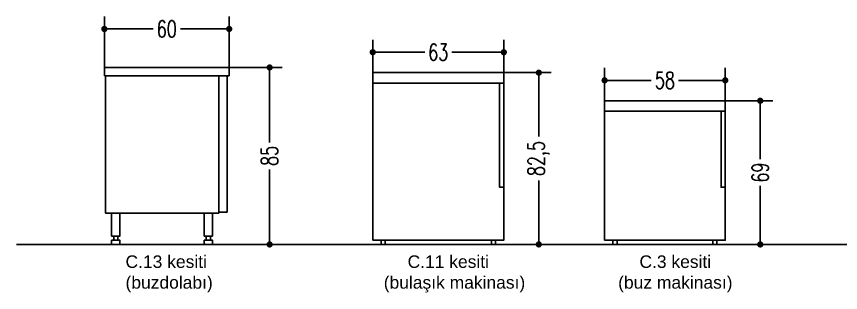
# Model space of a CAD drawing. Extents: x 58467 to 79089, y -33726 to -17391.
# Drawn here: x 69106.8 to 69502.9, y -17865.1 to -17732.6 of the extents above; entities that cross this region are included whole.
import ezdxf

# ---------------------------------------------------------------- set-up
doc = ezdxf.new("R2010")
doc.units = 0
doc.header["$LTSCALE"] = 100
doc.layers.add('BA_text_material', color=12, linetype='Continuous')
doc.styles.add('antet', font='arial.ttf')
doc.styles.add('dim', font='simplex.shx', dxfattribs={"width": 0.7})
doc.dimstyles.new('1_100', dxfattribs={"dimtxt": 8, "dimasz": 3, "dimexe": 6, "dimexo": 0, "dimgap": 2, "dimtad": 0, "dimdec": 1, "dimzin": 11, "dimtxsty": 'dim', "dimblk": 'DOT', "dimcen": 0, "dimdle": 1.25, "dimclrt": 256, "dimadec": 0, "dimazin": 0, "dimtfac": 1.25, "dimtdec": 1, "dimtix": 1, "dimtofl": 0, "dimtmove": 1, "dimatfit": 3, "dimldrblk": 'DOT', "dimfxl": 20, "dimfxlon": 1, "dimtolj": 1, "dimtzin": 0, "dimarcsym": 0})

# ---------------------------------------------------------------- blocks, each defined once
blk = doc.blocks.new('_Dot')
at = {"color": 0, "linetype": 'ByBlock', "lineweight": -2}
blk.add_line((-0.5, 0), (-1, 0), dxfattribs=at)
at = {"color": 0, "linetype": 'ByBlock', "const_width": 0.5}
blk.add_lwpolyline([(-0.25, 0, 1), (0.25, 0, 1)], format="xyb", close=True, dxfattribs=at)
blk = doc.blocks.new('*D179')
at = {"color": 0, "linetype": 'Continuous', "lineweight": -2, "transparency": 16777216}
for p, q in [((69209.04, -17757.06), (69234.49, -17757.06)), ((69228.49, -17760.06), (69228.49, -17793.03)), ((69228.49, -17839.06), (69228.49, -17806.1)), ((69209.04, -17842.06), (69234.49, -17842.06))]:
    blk.add_line(p, q, dxfattribs=at)
at = {"layer": 'DEFPOINTS', "color": 0, "transparency": 16777216}
for p in [(69209.04, -17757.06), (69209.04, -17842.06), (69228.49, -17842.06)]:
    blk.add_point(p, dxfattribs=at)
at = {"color": 0, "lineweight": -2, "transparency": 16777216, "xscale": 3, "yscale": 3, "zscale": 3}
for p, rotation in [((69228.49, -17757.06), 90), ((69228.49, -17842.06), 270)]:
    blk.add_blockref('_Dot', p, dxfattribs=dict(at, rotation=rotation))
at = {"transparency": 16777216, "insert": (69228.49, -17799.56), "char_height": 8, "attachment_point": 5, "rotation": 90, "style": 'dim'}
blk.add_mtext('\\A1;85', dxfattribs=at)
blk = doc.blocks.new('*D180')
at = {"color": 0, "linetype": 'Continuous', "lineweight": -2, "transparency": 16777216}
for p, q in [((69149.04, -17757.06), (69149.04, -17732.59)), ((69209.04, -17757.06), (69209.04, -17732.59)), ((69152.04, -17738.59), (69172.5, -17738.59)), ((69206.04, -17738.59), (69185.57, -17738.59))]:
    blk.add_line(p, q, dxfattribs=at)
at = {"layer": 'DEFPOINTS', "color": 0, "transparency": 16777216}
for p in [(69149.04, -17738.59), (69149.04, -17757.06), (69209.04, -17757.06)]:
    blk.add_point(p, dxfattribs=at)
at = {"color": 0, "lineweight": -2, "transparency": 16777216, "xscale": 3, "yscale": 3, "zscale": 3, "rotation": 180}
blk.add_blockref('_Dot', (69149.04, -17738.59), dxfattribs=at)
at = {"color": 0, "lineweight": -2, "transparency": 16777216, "xscale": 3, "yscale": 3, "zscale": 3}
blk.add_blockref('_Dot', (69209.04, -17738.59), dxfattribs=at)
at = {"transparency": 16777216, "insert": (69179.04, -17738.59), "char_height": 8, "attachment_point": 5, "style": 'dim'}
blk.add_mtext('\\A1;60', dxfattribs=at)
blk = doc.blocks.new('*D181')
at = {"color": 0, "lineweight": -2, "transparency": 16777216}
for p, q in [((69278.04, -17759.56), (69278.04, -17743.76)), ((69341.04, -17759.56), (69341.04, -17743.76)), ((69281.04, -17749.76), (69303, -17749.76)), ((69338.04, -17749.76), (69316.07, -17749.76))]:
    blk.add_line(p, q, dxfattribs=at)
at = {"layer": 'DEFPOINTS', "color": 0, "transparency": 16777216}
for p in [(69341.04, -17749.76), (69278.04, -17759.56), (69341.04, -17759.56)]:
    blk.add_point(p, dxfattribs=at)
at = {"color": 0, "lineweight": -2, "transparency": 16777216, "xscale": 3, "yscale": 3, "zscale": 3, "rotation": 180}
blk.add_blockref('_Dot', (69278.04, -17749.76), dxfattribs=at)
at = {"color": 0, "lineweight": -2, "transparency": 16777216, "xscale": 3, "yscale": 3, "zscale": 3}
blk.add_blockref('_Dot', (69341.04, -17749.76), dxfattribs=at)
at = {"transparency": 16777216, "insert": (69309.54, -17749.76), "char_height": 8, "attachment_point": 5, "style": 'dim'}
blk.add_mtext('\\A1;63', dxfattribs=at)
blk = doc.blocks.new('*D182')
at = {"color": 0, "lineweight": -2, "transparency": 16777216}
for p, q in [((69340.04, -17759.56), (69363.85, -17759.56)), ((69357.85, -17762.56), (69357.85, -17790.28)), ((69357.85, -17839.06), (69357.85, -17811.35)), ((69337.85, -17842.06), (69363.85, -17842.06))]:
    blk.add_line(p, q, dxfattribs=at)
at = {"layer": 'DEFPOINTS', "color": 0, "transparency": 16777216}
for p in [(69340.04, -17759.56), (69337.04, -17842.06), (69357.85, -17842.06)]:
    blk.add_point(p, dxfattribs=at)
at = {"color": 0, "lineweight": -2, "transparency": 16777216, "xscale": 3, "yscale": 3, "zscale": 3}
for p, rotation in [((69357.85, -17759.56), 90), ((69357.85, -17842.06), 270)]:
    blk.add_blockref('_Dot', p, dxfattribs=dict(at, rotation=rotation))
at = {"transparency": 16777216, "insert": (69357.85, -17800.81), "char_height": 8, "attachment_point": 5, "rotation": 90, "style": 'dim'}
blk.add_mtext('\\A1;82,5', dxfattribs=at)
blk = doc.blocks.new('*D184')
at = {"color": 0, "lineweight": -2, "transparency": 16777216}
for p, q in [((69389.48, -17773.06), (69389.48, -17757.26)), ((69447.48, -17773.06), (69447.48, -17757.26)), ((69392.48, -17763.26), (69411.94, -17763.26)), ((69444.48, -17763.26), (69425.01, -17763.26))]:
    blk.add_line(p, q, dxfattribs=at)
at = {"layer": 'DEFPOINTS', "color": 0, "transparency": 16777216}
for p in [(69447.48, -17763.26), (69389.48, -17773.06), (69447.48, -17773.06)]:
    blk.add_point(p, dxfattribs=at)
at = {"color": 0, "lineweight": -2, "transparency": 16777216, "xscale": 3, "yscale": 3, "zscale": 3, "rotation": 180}
blk.add_blockref('_Dot', (69389.48, -17763.26), dxfattribs=at)
at = {"color": 0, "lineweight": -2, "transparency": 16777216, "xscale": 3, "yscale": 3, "zscale": 3}
blk.add_blockref('_Dot', (69447.48, -17763.26), dxfattribs=at)
at = {"transparency": 16777216, "insert": (69418.48, -17763.26), "char_height": 8, "attachment_point": 5, "style": 'dim'}
blk.add_mtext('\\A1;58', dxfattribs=at)
blk = doc.blocks.new('*D185')
at = {"color": 0, "lineweight": -2, "transparency": 16777216}
for p, q in [((69446.48, -17773.06), (69470.29, -17773.06)), ((69464.29, -17776.06), (69464.29, -17801.16)), ((69464.29, -17839.06), (69464.29, -17813.96)), ((69444.29, -17842.06), (69470.29, -17842.06))]:
    blk.add_line(p, q, dxfattribs=at)
at = {"layer": 'DEFPOINTS', "color": 0, "transparency": 16777216}
for p in [(69446.48, -17773.06), (69443.48, -17842.06), (69464.29, -17842.06)]:
    blk.add_point(p, dxfattribs=at)
at = {"color": 0, "lineweight": -2, "transparency": 16777216, "xscale": 3, "yscale": 3, "zscale": 3}
for p, rotation in [((69464.29, -17773.06), 90), ((69464.29, -17842.06), 270)]:
    blk.add_blockref('_Dot', p, dxfattribs=dict(at, rotation=rotation))
at = {"transparency": 16777216, "insert": (69464.29, -17807.56), "char_height": 8, "attachment_point": 5, "rotation": 90, "style": 'dim'}
blk.add_mtext('\\A1;69', dxfattribs=at)

msp = doc.modelspace()

# ---------------------------------------------------------------- linework, layer by layer
for p, q in [((69149.04, -17757.06), (69149.04, -17761.06)), ((69149.04, -17757.06), (69209.04, -17757.06)), ((69209.04, -17757.06), (69209.04, -17761.06)), ((69149.04, -17761.06), (69209.04, -17761.06)), ((69149.54, -17827.06), (69149.54, -17761.06)), ((69204.04, -17761.06), (69204.04, -17827.06)), ((69149.54, -17827.06), (69204.04, -17827.06)), ((69106.81, -17842.06), (69540.57, -17842.06))]:
    msp.add_line(p, q)
for points in [[(69208.04, -17761.06), (69204.04, -17761.06), (69204.04, -17826.56), (69208.04, -17826.56)], [(69278.04, -17840.06), (69341.04, -17840.06), (69341.04, -17759.56), (69278.04, -17759.56)], [(69341.04, -17759.56), (69278.04, -17759.56), (69278.04, -17764.56), (69341.04, -17764.56)], [(69341.04, -17764.56), (69339.04, -17764.56), (69339.04, -17814.56), (69341.04, -17814.56)], [(69389.48, -17840.06), (69447.48, -17840.06), (69447.48, -17773.06), (69389.48, -17773.06)], [(69447.48, -17773.06), (69389.48, -17773.06), (69389.48, -17778.06), (69447.48, -17778.06)], [(69447.48, -17778.06), (69445.48, -17778.06), (69445.48, -17814.56), (69447.48, -17814.56)], [(69152.54, -17838.06), (69156.54, -17838.06), (69156.54, -17827.06), (69152.54, -17827.06)], [(69201.04, -17838.06), (69197.04, -17838.06), (69197.04, -17827.06), (69201.04, -17827.06)], [(69155.54, -17838.06), (69153.54, -17838.06), (69153.54, -17840.06), (69155.54, -17840.06)], [(69198.04, -17838.06), (69200.04, -17838.06), (69200.04, -17840.06), (69198.04, -17840.06)], [(69152.54, -17842.06), (69156.54, -17842.06), (69156.54, -17840.06), (69152.54, -17840.06)], [(69201.04, -17842.06), (69197.04, -17842.06), (69197.04, -17840.06), (69201.04, -17840.06)], [(69282.04, -17840.06), (69284.04, -17840.06), (69284.04, -17842.06), (69282.04, -17842.06)], [(69337.04, -17840.06), (69335.04, -17840.06), (69335.04, -17842.06), (69337.04, -17842.06)], [(69393.48, -17840.06), (69395.48, -17840.06), (69395.48, -17842.06), (69393.48, -17842.06)], [(69443.48, -17840.06), (69441.48, -17840.06), (69441.48, -17842.06), (69443.48, -17842.06)]]:
    msp.add_lwpolyline(points, close=True)

# ---------------------------------------------------------------- texts
at = {"layer": 'BA_text_material', "color": 7, "style": 'antet'}
for s, p in [('C.13 kesiti', (69159.22, -17853.33)), ('C.11 kesiti', (69294.79, -17853.33)), ('C.3 kesiti', (69406.23, -17853.33)), ('(buzdolabı)', (69159.22, -17863.3)), ('(bulaşık makinası)', (69283.33, -17863.3)), ('(buz makinası)', (69396, -17863.3))]:
    msp.add_text(s, height=6, dxfattribs=at).set_placement(p)

# ---------------------------------------------------------------- dimensions: what is measured, and where the dimension line sits
dim = msp.add_linear_dim(base=(69149.04, -17738.59), p1=(69209.04, -17757.06), p2=(69149.04, -17757.06), dimstyle='1_100', override={"dimclrt": 256})
dim.commit()
dim.dimension.update_dxf_attribs({"geometry": '*D180', "text_midpoint": (69179.04, -17738.59)})
for base, p1, p2, picture, middle in [((69341.04, -17749.76), (69278.04, -17759.56), (69341.04, -17759.56), '*D181', (69309.54, -17749.76)), ((69447.48, -17763.26), (69389.48, -17773.06), (69447.48, -17773.06), '*D184', (69418.48, -17763.26))]:
    dim = msp.add_linear_dim(base=base, p1=p1, p2=p2, dimstyle='1_100')
    dim.commit()
    dim.dimension.update_dxf_attribs({"geometry": picture, "text_midpoint": middle})
dim = msp.add_linear_dim(base=(69228.49, -17842.06), p1=(69209.04, -17757.06), p2=(69209.04, -17842.06), angle=90, dimstyle='1_100', override={"dimclrt": 256})
dim.commit()
dim.dimension.update_dxf_attribs({"geometry": '*D179', "text_midpoint": (69228.49, -17799.56)})
for base, p1, p2, picture, middle in [((69357.85, -17842.06), (69340.04, -17759.56), (69337.04, -17842.06), '*D182', (69357.85, -17800.81)), ((69464.29, -17842.06), (69446.48, -17773.06), (69443.48, -17842.06), '*D185', (69464.29, -17807.56))]:
    dim = msp.add_linear_dim(base=base, p1=p1, p2=p2, angle=90, dimstyle='1_100')
    dim.commit()
    dim.dimension.update_dxf_attribs({"geometry": picture, "text_midpoint": middle})

doc.saveas('drawing.dxf')
